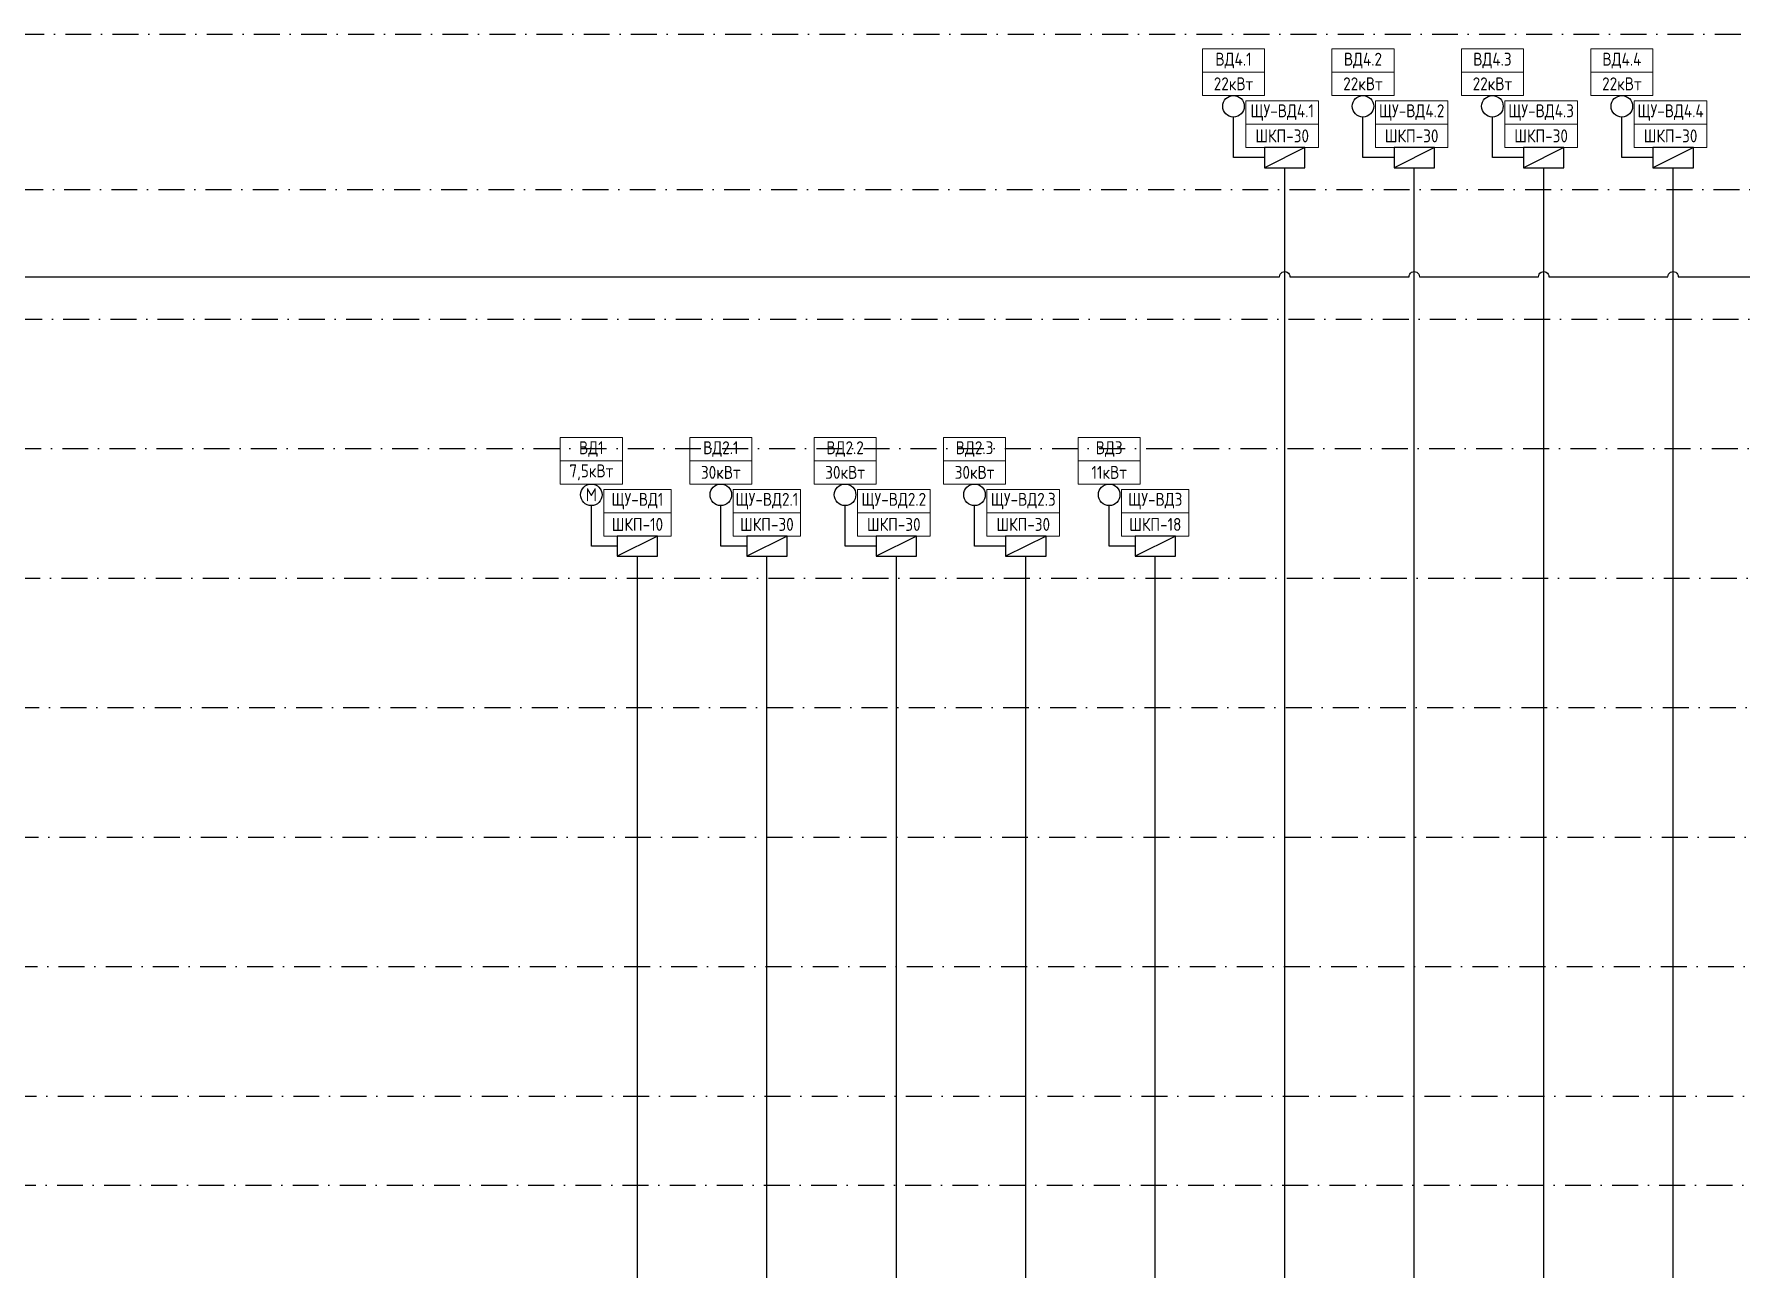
# Model space of a CAD drawing. Header units: millimetres. Extents: x -1221 to 2392, y 143 to 1021.
# Drawn here: x -196.9 to 132.6, y 715.9 to 954.2 of the extents above; entities that cross this region are included whole.
import ezdxf

# ---------------------------------------------------------------- set-up
doc = ezdxf.new("R2010")
doc.units = ezdxf.units.MM
doc.header["$MEASUREMENT"] = 0
doc.linetypes.add('Штрихпунктирная 5 х 2 мм', pattern=[9, 5, -2, 0, -2])
doc.layers.get('Defpoints').update_dxf_attribs({"color": 6})
for name, color, linetype in [('ACM 0.05mm', 1, 'Continuous'), ('ACM Text', 7, 'Continuous'), ('EM_Щиты противопожарных систем', 1, 'Continuous')]:
    doc.layers.add(name, color=color, linetype=linetype)
doc.styles.add('ACM_1', font='isocpeur.ttf', dxfattribs={"width": 0.9})
doc.styles.add('Надписи', font='isocpeur.ttf', dxfattribs={"width": 0.85})

# ---------------------------------------------------------------- blocks, each defined once
blk = doc.blocks.new('*U29')
at = {"linetype": 'Continuous'}
blk.add_lwpolyline([(-3.9, 0), (3.9, 0), (3.9, 3.9), (-3.9, 3.9)], close=True, dxfattribs=at)
blk.add_lwpolyline([(3.9, 3.9), (-3.9, 0)])
blk = doc.blocks.new('*T134')
at = {"layer": 'Defpoints', "color": 8, "linetype": 'ByBlock', "lineweight": 0, "transparency": 16777216}
for p, q in [((0, 0), (13, 0)), ((0, 0), (0, -9)), ((13, 0), (13, -9)), ((0, -4.5), (13, -4.5)), ((0, -9), (13, -9))]:
    blk.add_line(p, q, dxfattribs=at)
at = {"layer": 'ACM Text', "transparency": 16777216, "char_height": 2.5, "width": 12, "attachment_point": 5, "style": 'Надписи'}
for s, insert in [('ЩУ-ВД1', (6.5, -2.25)), ('ШКП-10', (6.5, -6.75))]:
    blk.add_mtext(s, dxfattribs=dict(at, insert=insert))
blk = doc.blocks.new('*T135')
at = {"layer": 'Defpoints', "color": 8, "linetype": 'ByBlock', "lineweight": 0, "transparency": 16777216}
for p, q in [((0, 0), (13, 0)), ((0, 0), (0, -9)), ((13, 0), (13, -9)), ((0, -4.5), (13, -4.5)), ((0, -9), (13, -9))]:
    blk.add_line(p, q, dxfattribs=at)
at = {"layer": 'ACM Text', "transparency": 16777216, "char_height": 2.5, "width": 12, "attachment_point": 5, "style": 'Надписи'}
for s, insert in [('ЩУ-ВД2.1', (6.5, -2.25)), ('ШКП-30', (6.5, -6.75))]:
    blk.add_mtext(s, dxfattribs=dict(at, insert=insert))
blk = doc.blocks.new('*T136')
at = {"layer": 'Defpoints', "color": 8, "linetype": 'ByBlock', "lineweight": 0, "transparency": 16777216}
for p, q in [((0, 0), (14, 0)), ((0, 0), (0, -9)), ((14, 0), (14, -9)), ((0, -4.5), (14, -4.5)), ((0, -9), (14, -9))]:
    blk.add_line(p, q, dxfattribs=at)
at = {"layer": 'ACM Text', "transparency": 16777216, "char_height": 2.5, "width": 13, "attachment_point": 5, "style": 'Надписи'}
for s, insert in [('ЩУ-ВД2.2', (7, -2.25)), ('ШКП-30', (7, -6.75))]:
    blk.add_mtext(s, dxfattribs=dict(at, insert=insert))
blk = doc.blocks.new('*T137')
at = {"layer": 'Defpoints', "color": 8, "linetype": 'ByBlock', "lineweight": 0, "transparency": 16777216}
for p, q in [((0, 0), (14, 0)), ((0, 0), (0, -9)), ((14, 0), (14, -9)), ((0, -4.5), (14, -4.5)), ((0, -9), (14, -9))]:
    blk.add_line(p, q, dxfattribs=at)
at = {"layer": 'ACM Text', "transparency": 16777216, "char_height": 2.5, "width": 13, "attachment_point": 5, "style": 'Надписи'}
for s, insert in [('ЩУ-ВД2.3', (7, -2.25)), ('ШКП-30', (7, -6.75))]:
    blk.add_mtext(s, dxfattribs=dict(at, insert=insert))
blk = doc.blocks.new('*T138')
at = {"layer": 'Defpoints', "color": 8, "linetype": 'ByBlock', "lineweight": 0, "transparency": 16777216}
for p, q in [((0, 0), (13, 0)), ((0, 0), (0, -9)), ((13, 0), (13, -9)), ((0, -4.5), (13, -4.5)), ((0, -9), (13, -9))]:
    blk.add_line(p, q, dxfattribs=at)
at = {"layer": 'ACM Text', "transparency": 16777216, "char_height": 2.5, "width": 12, "attachment_point": 5, "style": 'Надписи'}
for s, insert in [('ЩУ-ВД3', (6.5, -2.25)), ('ШКП-18', (6.5, -6.75))]:
    blk.add_mtext(s, dxfattribs=dict(at, insert=insert))
blk = doc.blocks.new('*T139')
at = {"layer": 'Defpoints', "color": 8, "linetype": 'ByBlock', "lineweight": 0, "transparency": 16777216}
for p, q in [((0, 0), (14, 0)), ((0, 0), (0, -9)), ((14, 0), (14, -9)), ((0, -4.5), (14, -4.5)), ((0, -9), (14, -9))]:
    blk.add_line(p, q, dxfattribs=at)
at = {"layer": 'ACM Text', "transparency": 16777216, "char_height": 2.5, "width": 13, "attachment_point": 5, "style": 'Надписи'}
for s, insert in [('ЩУ-ВД4.1', (7, -2.25)), ('ШКП-30', (7, -6.75))]:
    blk.add_mtext(s, dxfattribs=dict(at, insert=insert))
blk = doc.blocks.new('*T140')
at = {"layer": 'Defpoints', "color": 8, "linetype": 'ByBlock', "lineweight": 0, "transparency": 16777216}
for p, q in [((0, 0), (14, 0)), ((0, 0), (0, -9)), ((14, 0), (14, -9)), ((0, -4.5), (14, -4.5)), ((0, -9), (14, -9))]:
    blk.add_line(p, q, dxfattribs=at)
at = {"layer": 'ACM Text', "transparency": 16777216, "char_height": 2.5, "width": 13, "attachment_point": 5, "style": 'Надписи'}
for s, insert in [('ЩУ-ВД4.2', (7, -2.25)), ('ШКП-30', (7, -6.75))]:
    blk.add_mtext(s, dxfattribs=dict(at, insert=insert))
blk = doc.blocks.new('*T141')
at = {"layer": 'Defpoints', "color": 8, "linetype": 'ByBlock', "lineweight": 0, "transparency": 16777216}
for p, q in [((0, 0), (14, 0)), ((0, 0), (0, -9)), ((14, 0), (14, -9)), ((0, -4.5), (14, -4.5)), ((0, -9), (14, -9))]:
    blk.add_line(p, q, dxfattribs=at)
at = {"layer": 'ACM Text', "transparency": 16777216, "char_height": 2.5, "width": 13, "attachment_point": 5, "style": 'Надписи'}
for s, insert in [('ЩУ-ВД4.3', (7, -2.25)), ('ШКП-30', (7, -6.75))]:
    blk.add_mtext(s, dxfattribs=dict(at, insert=insert))
blk = doc.blocks.new('*T142')
at = {"layer": 'Defpoints', "color": 8, "linetype": 'ByBlock', "lineweight": 0, "transparency": 16777216}
for p, q in [((0, 0), (14, 0)), ((0, 0), (0, -9)), ((14, 0), (14, -9)), ((0, -4.5), (14, -4.5)), ((0, -9), (14, -9))]:
    blk.add_line(p, q, dxfattribs=at)
at = {"layer": 'ACM Text', "transparency": 16777216, "char_height": 2.5, "width": 13, "attachment_point": 5, "style": 'Надписи'}
for s, insert in [('ЩУ-ВД4.4', (7, -2.25)), ('ШКП-30', (7, -6.75))]:
    blk.add_mtext(s, dxfattribs=dict(at, insert=insert))
blk = doc.blocks.new('*T121')
at = {"layer": 'Defpoints', "color": 8, "linetype": 'ByBlock', "lineweight": 0, "transparency": 16777216}
for p, q in [((0, 0), (12, 0)), ((0, 0), (0, -9)), ((12, 0), (12, -9)), ((0, -4.5), (12, -4.5)), ((0, -9), (12, -9))]:
    blk.add_line(p, q, dxfattribs=at)
at = {"layer": 'ACM Text', "transparency": 16777216, "char_height": 2.5, "width": 11, "attachment_point": 5, "style": 'Надписи'}
for s, insert in [('ВД1', (6, -2.25)), ('7,5кВт', (6, -6.75))]:
    blk.add_mtext(s, dxfattribs=dict(at, insert=insert))
blk = doc.blocks.new('*T122')
at = {"layer": 'Defpoints', "color": 8, "linetype": 'ByBlock', "lineweight": 0, "transparency": 16777216}
for p, q in [((0, 0), (12, 0)), ((0, 0), (0, -9)), ((12, 0), (12, -9)), ((0, -4.5), (12, -4.5)), ((0, -9), (12, -9))]:
    blk.add_line(p, q, dxfattribs=at)
at = {"layer": 'ACM Text', "transparency": 16777216, "char_height": 2.5, "width": 11, "attachment_point": 5, "style": 'Надписи'}
for s, insert in [('ВД2.1', (6, -2.25)), ('30кВт', (6, -6.75))]:
    blk.add_mtext(s, dxfattribs=dict(at, insert=insert))
blk = doc.blocks.new('*T123')
at = {"layer": 'Defpoints', "color": 8, "linetype": 'ByBlock', "lineweight": 0, "transparency": 16777216}
for p, q in [((0, 0), (12, 0)), ((0, 0), (0, -9)), ((12, 0), (12, -9)), ((0, -4.5), (12, -4.5)), ((0, -9), (12, -9))]:
    blk.add_line(p, q, dxfattribs=at)
at = {"layer": 'ACM Text', "transparency": 16777216, "char_height": 2.5, "width": 11, "attachment_point": 5, "style": 'Надписи'}
for s, insert in [('ВД2.2', (6, -2.25)), ('30кВт', (6, -6.75))]:
    blk.add_mtext(s, dxfattribs=dict(at, insert=insert))
blk = doc.blocks.new('*T124')
at = {"layer": 'Defpoints', "color": 8, "linetype": 'ByBlock', "lineweight": 0, "transparency": 16777216}
for p, q in [((0, 0), (12, 0)), ((0, 0), (0, -9)), ((12, 0), (12, -9)), ((0, -4.5), (12, -4.5)), ((0, -9), (12, -9))]:
    blk.add_line(p, q, dxfattribs=at)
at = {"layer": 'ACM Text', "transparency": 16777216, "char_height": 2.5, "width": 11, "attachment_point": 5, "style": 'Надписи'}
for s, insert in [('ВД2.3', (6, -2.25)), ('30кВт', (6, -6.75))]:
    blk.add_mtext(s, dxfattribs=dict(at, insert=insert))
blk = doc.blocks.new('*T125')
at = {"layer": 'Defpoints', "color": 8, "linetype": 'ByBlock', "lineweight": 0, "transparency": 16777216}
for p, q in [((0, 0), (12, 0)), ((0, 0), (0, -9)), ((12, 0), (12, -9)), ((0, -4.5), (12, -4.5)), ((0, -9), (12, -9))]:
    blk.add_line(p, q, dxfattribs=at)
at = {"layer": 'ACM Text', "transparency": 16777216, "char_height": 2.5, "width": 11, "attachment_point": 5, "style": 'Надписи'}
for s, insert in [('ВД4.1', (6, -2.25)), ('22кВт', (6, -6.75))]:
    blk.add_mtext(s, dxfattribs=dict(at, insert=insert))
blk = doc.blocks.new('*T126')
at = {"layer": 'Defpoints', "color": 8, "linetype": 'ByBlock', "lineweight": 0, "transparency": 16777216}
for p, q in [((0, 0), (12, 0)), ((0, 0), (0, -9)), ((12, 0), (12, -9)), ((0, -4.5), (12, -4.5)), ((0, -9), (12, -9))]:
    blk.add_line(p, q, dxfattribs=at)
at = {"layer": 'ACM Text', "transparency": 16777216, "char_height": 2.5, "width": 11, "attachment_point": 5, "style": 'Надписи'}
for s, insert in [('ВД4.2', (6, -2.25)), ('22кВт', (6, -6.75))]:
    blk.add_mtext(s, dxfattribs=dict(at, insert=insert))
blk = doc.blocks.new('*T127')
at = {"layer": 'Defpoints', "color": 8, "linetype": 'ByBlock', "lineweight": 0, "transparency": 16777216}
for p, q in [((0, 0), (12, 0)), ((0, 0), (0, -9)), ((12, 0), (12, -9)), ((0, -4.5), (12, -4.5)), ((0, -9), (12, -9))]:
    blk.add_line(p, q, dxfattribs=at)
at = {"layer": 'ACM Text', "transparency": 16777216, "char_height": 2.5, "width": 11, "attachment_point": 5, "style": 'Надписи'}
for s, insert in [('ВД4.3', (6, -2.25)), ('22кВт', (6, -6.75))]:
    blk.add_mtext(s, dxfattribs=dict(at, insert=insert))
blk = doc.blocks.new('*T128')
at = {"layer": 'Defpoints', "color": 8, "linetype": 'ByBlock', "lineweight": 0, "transparency": 16777216}
for p, q in [((0, 0), (12, 0)), ((0, 0), (0, -9)), ((12, 0), (12, -9)), ((0, -4.5), (12, -4.5)), ((0, -9), (12, -9))]:
    blk.add_line(p, q, dxfattribs=at)
at = {"layer": 'ACM Text', "transparency": 16777216, "char_height": 2.5, "width": 11, "attachment_point": 5, "style": 'Надписи'}
for s, insert in [('ВД4.4', (6, -2.25)), ('22кВт', (6, -6.75))]:
    blk.add_mtext(s, dxfattribs=dict(at, insert=insert))
blk = doc.blocks.new('*T129')
at = {"layer": 'Defpoints', "color": 8, "linetype": 'ByBlock', "lineweight": 0, "transparency": 16777216}
for p, q in [((0, 0), (12, 0)), ((0, 0), (0, -9)), ((12, 0), (12, -9)), ((0, -4.5), (12, -4.5)), ((0, -9), (12, -9))]:
    blk.add_line(p, q, dxfattribs=at)
at = {"layer": 'ACM Text', "transparency": 16777216, "char_height": 2.5, "width": 11, "attachment_point": 5, "style": 'Надписи'}
for s, insert in [('ВД3', (6, -2.25)), ('11кВт', (6, -6.75))]:
    blk.add_mtext(s, dxfattribs=dict(at, insert=insert))

msp = doc.modelspace()

# ---------------------------------------------------------------- linework, layer by layer
for points in [[(44.56, 554.89), (44.56, 928.45)], [(69.56, 554.89), (69.56, 928.45)], [(94.56, 554.89), (94.56, 928.45)], [(119.56, 554.89), (119.56, 928.45)], [(-80.44, 554.89), (-80.44, 853.45)], [(-55.44, 554.89), (-55.44, 853.45)], [(-30.44, 554.89), (-30.44, 853.45)], [(-5.44, 554.89), (-5.44, 853.45)], [(19.56, 554.89), (19.56, 853.45)]]:
    msp.add_lwpolyline(points)
for points in [[(43.56, 907.4, -1.007619), (45.56, 907.41, -1.007619)], [(68.56, 907.4, -1.015144), (70.56, 907.4)], [(93.56, 907.4, -1.015144), (95.56, 907.4)], [(118.56, 907.4, -1.015144), (120.56, 907.4)]]:
    msp.add_lwpolyline(points, format="xyb")
at = {"color": 7, "lineweight": -2}
for centre in [(34.66, 940.32), (59.66, 940.32), (84.66, 940.32), (109.66, 940.32), (-89.34, 865.32), (-64.34, 865.32), (-40.34, 865.32), (-15.34, 865.32), (10.66, 865.32)]:
    msp.add_circle(centre, 2.08, dxfattribs=at)
at = {"layer": 'ACM 0.05mm', "color": 7, "linetype": 'Штрихпунктирная 5 х 2 мм'}
for points in [[(-973.5, 954.24), (483.66, 954.24), (483.66, 954.24), (483.66, 954.24), (483.66, 954.24), (483.66, 954.24)], [(-973.72, 924.24), (483.66, 924.24), (483.66, 924.24), (483.66, 924.24), (483.66, 924.24), (483.66, 924.24)], [(-973.9, 899.24), (483.66, 899.24)], [(-974.08, 874.24), (483.66, 874.24)], [(-974.26, 849.24), (483.66, 849.24)], [(-974.44, 824.24), (483.66, 824.24)], [(-974.62, 799.24), (483.66, 799.24)], [(-974.8, 774.24), (483.66, 774.24)], [(-974.98, 749.24), (483.66, 749.24)], [(-975.11, 732.02), (483.66, 732.02)]]:
    msp.add_lwpolyline(points, dxfattribs=at)
at = {"layer": 'ACM Text', "color": 1}
for points in [[(40.66, 930.4), (34.66, 930.4), (34.66, 938.24)], [(65.66, 930.4), (59.66, 930.4), (59.66, 938.24)], [(90.66, 930.4), (84.66, 930.4), (84.66, 938.24)], [(115.66, 930.4), (109.66, 930.4), (109.66, 938.24)], [(-84.34, 855.4), (-89.34, 855.4), (-89.34, 863.24)], [(-59.34, 855.4), (-64.34, 855.4), (-64.34, 863.24)], [(-34.34, 855.4), (-40.34, 855.4), (-40.34, 863.24)], [(-9.34, 855.4), (-15.34, 855.4), (-15.34, 863.24)], [(15.66, 855.4), (10.66, 855.4), (10.66, 863.24)]]:
    msp.add_lwpolyline(points, dxfattribs=at)
at = {"layer": 'ACM Text'}
for points in [[(-479.44, 907.41), (43.56, 907.41)], [(45.56, 907.41), (68.56, 907.41)], [(70.56, 907.41), (93.56, 907.41)], [(95.56, 907.41), (118.56, 907.41)], [(120.56, 907.41), (143.56, 907.41)]]:
    msp.add_lwpolyline(points, dxfattribs=at)

# ---------------------------------------------------------------- block references
for name, p in [('*T125', (28.66, 951.4)), ('*T126', (53.66, 951.4)), ('*T127', (78.66, 951.4)), ('*T128', (103.66, 951.4)), ('*T139', (37.06, 941.35)), ('*T140', (62.06, 941.35)), ('*T141', (87.06, 941.35)), ('*T142', (112.06, 941.35)), ('*T121', (-95.34, 876.4)), ('*T122', (-70.34, 876.4)), ('*T123', (-46.34, 876.4)), ('*T124', (-21.34, 876.4)), ('*T129', (4.66, 876.4)), ('*T134', (-86.94, 866.35)), ('*T135', (-61.94, 866.35)), ('*T136', (-37.94, 866.35)), ('*T137', (-12.94, 866.35)), ('*T138', (13.06, 866.35))]:
    msp.add_blockref(name, p)
at = {"layer": 'EM_Щиты противопожарных систем'}
for p in [(44.56, 928.45), (69.56, 928.45), (94.56, 928.45), (119.56, 928.45), (-80.44, 853.45), (-55.44, 853.45), (-30.44, 853.45), (-5.44, 853.45), (19.56, 853.45)]:
    msp.add_blockref('*U29', p, dxfattribs=at)

# ---------------------------------------------------------------- texts
at = {"insert": (-89.34, 865.32), "char_height": 2.5, "attachment_point": 5, "style": 'ACM_1'}
msp.add_mtext_dynamic_manual_height_columns('М', width=2.5, gutter_width=1, heights=[2.97], dxfattribs=at)

doc.saveas('drawing.dxf')
